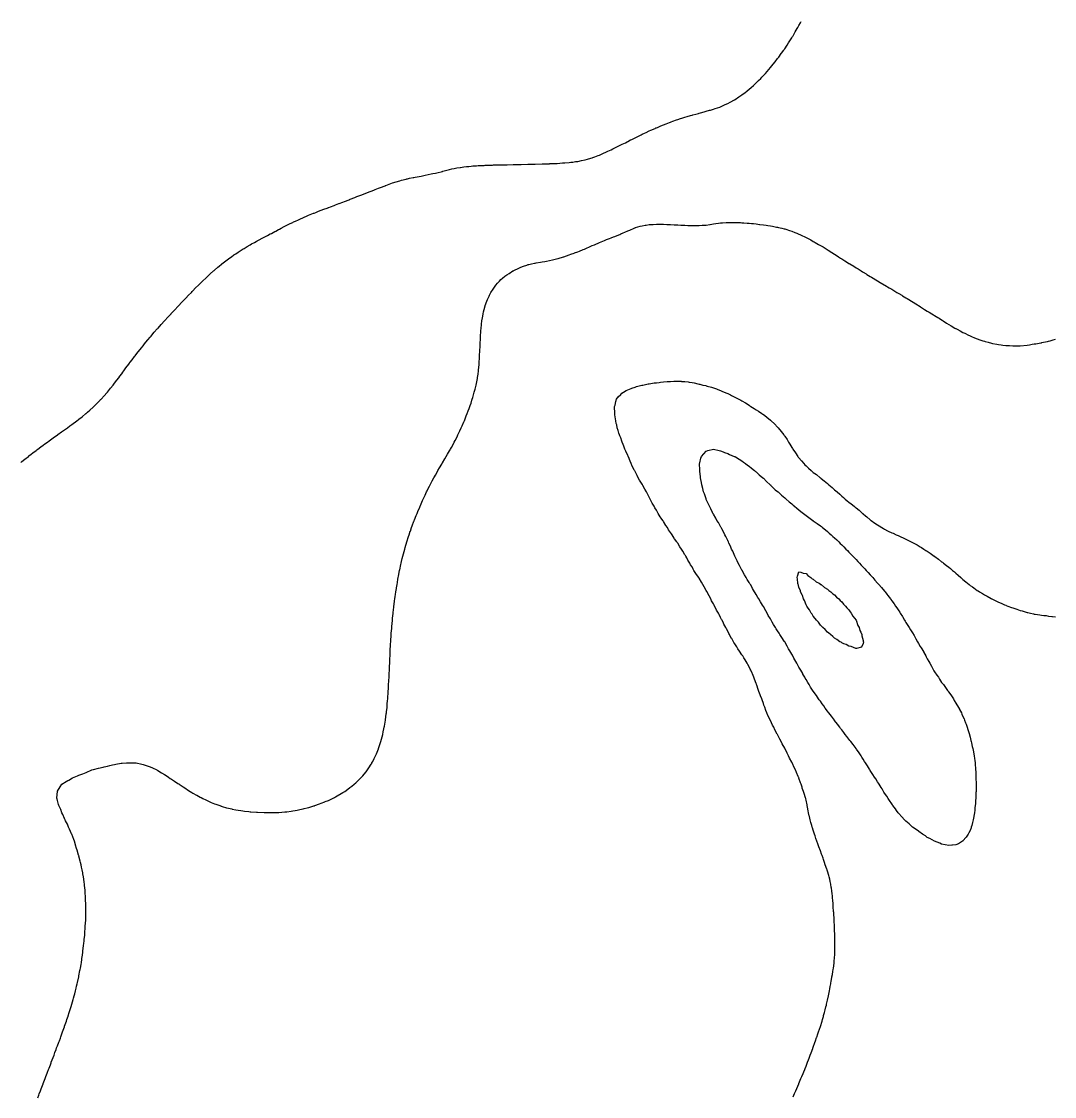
# Model space of a CAD drawing. Extents: x -717078 to -715000, y -984629 to -984000.
# Drawn here: x -715582.6 to -715437.7, y -984151.3 to -984000.5 of the extents above; entities that cross this region are included whole.
import ezdxf

# ---------------------------------------------------------------- set-up
doc = ezdxf.new("R2010")
doc.units = 0
doc.layers.add('buffer_B2_0_1_clip', color=7, linetype='Continuous')

msp = doc.modelspace()

# ---------------------------------------------------------------- linework, layer by layer
at = {"layer": 'buffer_B2_0_1_clip'}
for points in [[(-715582.65, -984062.35), (-715582.5, -984062.22), (-715582.1, -984061.9), (-715581.58, -984061.5), (-715581.54, -984061.46), (-715581.5, -984061.43), (-715581.21, -984061.21), (-715580.97, -984061.03), (-715580.5, -984060.67), (-715580.4, -984060.6), (-715580.27, -984060.5), (-715579.83, -984060.17), (-715579.5, -984059.92), (-715579.26, -984059.74), (-715578.92, -984059.5), (-715578.68, -984059.32), (-715578.5, -984059.2), (-715578.09, -984058.91), (-715577.52, -984058.5), (-715577.51, -984058.49), (-715577.5, -984058.49), (-715577.45, -984058.45), (-715576.92, -984058.08), (-715576.5, -984057.78), (-715576.12, -984057.5), (-715575.76, -984057.24), (-715575.5, -984057.05), (-715574.77, -984056.5), (-715574.62, -984056.38), (-715574.5, -984056.29), (-715574.06, -984055.94), (-715573.53, -984055.5), (-715573.51, -984055.49), (-715573.5, -984055.48), (-715573.31, -984055.31), (-715572.98, -984055.02), (-715572.5, -984054.6), (-715572.45, -984054.55), (-715572.4, -984054.5), (-715571.94, -984054.06), (-715571.5, -984053.61), (-715571.45, -984053.55), (-715571.4, -984053.5), (-715570.97, -984053.03), (-715570.6, -984052.6), (-715570.51, -984052.5), (-715570.5, -984052.49), (-715570.06, -984051.94), (-715569.7, -984051.5), (-715569.61, -984051.39), (-715569.5, -984051.24), (-715569.18, -984050.82), (-715568.92, -984050.5), (-715568.75, -984050.25), (-715568.5, -984049.92), (-715568.32, -984049.68), (-715568.19, -984049.5), (-715567.9, -984049.1), (-715567.5, -984048.57), (-715567.47, -984048.53), (-715567.44, -984048.5), (-715567.29, -984048.29), (-715567.04, -984047.96), (-715566.69, -984047.5), (-715566.61, -984047.39), (-715566.5, -984047.25), (-715566.18, -984046.82), (-715565.92, -984046.5), (-715565.74, -984046.26), (-715565.5, -984045.98), (-715565.29, -984045.71), (-715565.11, -984045.5), (-715564.84, -984045.16), (-715564.5, -984044.77), (-715564.38, -984044.62), (-715564.27, -984044.5), (-715563.92, -984044.08), (-715563.5, -984043.62), (-715563.44, -984043.56), (-715563.39, -984043.5), (-715562.98, -984043.02), (-715562.5, -984042.51), (-715562.5, -984042.5), (-715562.49, -984042.5), (-715562.43, -984042.43), (-715562.02, -984041.98), (-715561.58, -984041.5), (-715561.54, -984041.46), (-715561.5, -984041.41), (-715561.06, -984040.94), (-715560.63, -984040.5), (-715560.57, -984040.43), (-715560.5, -984040.36), (-715560.09, -984039.91), (-715559.69, -984039.5), (-715559.6, -984039.4), (-715559.5, -984039.3), (-715559.11, -984038.89), (-715558.73, -984038.5), (-715558.62, -984038.38), (-715558.5, -984038.26), (-715558.13, -984037.87), (-715557.74, -984037.5), (-715557.62, -984037.38), (-715557.5, -984037.26), (-715557.12, -984036.88), (-715556.7, -984036.5), (-715556.6, -984036.4), (-715556.5, -984036.31), (-715556.09, -984035.91), (-715555.62, -984035.5), (-715555.55, -984035.45), (-715555.5, -984035.4), (-715555.02, -984034.98), (-715554.81, -984034.81), (-715554.5, -984034.56), (-715554.47, -984034.53), (-715554.43, -984034.5), (-715553.91, -984034.09), (-715553.5, -984033.78), (-715553.34, -984033.66), (-715553.11, -984033.5), (-715552.75, -984033.25), (-715552.5, -984033.08), (-715552.15, -984032.85), (-715551.6, -984032.5), (-715551.54, -984032.46), (-715551.5, -984032.44), (-715551.34, -984032.34), (-715550.92, -984032.08), (-715550.5, -984031.84), (-715550.29, -984031.71), (-715549.89, -984031.5), (-715549.64, -984031.36), (-715549.5, -984031.29), (-715549.03, -984031.03), (-715548.99, -984031.01), (-715548.5, -984030.76), (-715548.34, -984030.66), (-715548.03, -984030.5), (-715547.69, -984030.31), (-715547.5, -984030.22), (-715547.04, -984029.96), (-715546.9, -984029.9), (-715546.5, -984029.69), (-715546.37, -984029.63), (-715546.13, -984029.5), (-715545.72, -984029.28), (-715545.5, -984029.18), (-715545.05, -984028.95), (-715544.86, -984028.86), (-715544.5, -984028.69), (-715544.38, -984028.62), (-715544.11, -984028.5), (-715543.7, -984028.3), (-715543.5, -984028.22), (-715543.01, -984027.99), (-715542.98, -984027.98), (-715542.5, -984027.78), (-715542.31, -984027.69), (-715541.83, -984027.5), (-715541.6, -984027.4), (-715541.5, -984027.37), (-715541.29, -984027.29), (-715540.88, -984027.12), (-715540.5, -984026.98), (-715540.16, -984026.84), (-715539.67, -984026.67), (-715539.5, -984026.6), (-715539.43, -984026.57), (-715539.23, -984026.5), (-715538.71, -984026.29), (-715538.5, -984026.22), (-715538.04, -984026.04), (-715537.98, -984026.02), (-715537.5, -984025.83), (-715537.26, -984025.74), (-715536.61, -984025.5), (-715536.53, -984025.47), (-715536.5, -984025.46), (-715536.43, -984025.43), (-715535.81, -984025.19), (-715535.5, -984025.07), (-715535.09, -984024.91), (-715534.8, -984024.8), (-715534.5, -984024.68), (-715534.37, -984024.63), (-715534.04, -984024.5), (-715533.66, -984024.34), (-715533.5, -984024.28), (-715533.14, -984024.14), (-715532.94, -984024.06), (-715532.5, -984023.89), (-715532.22, -984023.78), (-715531.53, -984023.53), (-715531.5, -984023.52), (-715531.49, -984023.51), (-715531.45, -984023.5), (-715530.76, -984023.24), (-715530.5, -984023.15), (-715530.01, -984022.99), (-715529.98, -984022.98), (-715529.5, -984022.83), (-715529.24, -984022.76), (-715528.61, -984022.61), (-715528.5, -984022.58), (-715528.43, -984022.57), (-715528.11, -984022.5), (-715527.61, -984022.39), (-715527.5, -984022.37), (-715527.34, -984022.34), (-715526.77, -984022.23), (-715526.5, -984022.18), (-715526.1, -984022.1), (-715525.93, -984022.07), (-715525.5, -984021.98), (-715525.11, -984021.89), (-715524.84, -984021.84), (-715524.5, -984021.76), (-715524.29, -984021.71), (-715523.52, -984021.52), (-715523.5, -984021.51), (-715523.49, -984021.51), (-715523.45, -984021.5), (-715522.69, -984021.31), (-715522.5, -984021.26), (-715522.19, -984021.19), (-715521.88, -984021.12), (-715521.5, -984021.05), (-715521.03, -984020.97), (-715520.97, -984020.97), (-715520.5, -984020.9), (-715520.14, -984020.86), (-715519.83, -984020.83), (-715519.5, -984020.79), (-715519.23, -984020.77), (-715518.74, -984020.74), (-715518.5, -984020.72), (-715518.29, -984020.71), (-715517.68, -984020.68), (-715517.5, -984020.67), (-715517.34, -984020.66), (-715516.64, -984020.64), (-715516.5, -984020.64), (-715516.37, -984020.63), (-715515.62, -984020.62), (-715515.5, -984020.61), (-715515.39, -984020.61), (-715514.59, -984020.59), (-715514.5, -984020.59), (-715514.41, -984020.59), (-715513.57, -984020.57), (-715513.5, -984020.57), (-715513.43, -984020.57), (-715512.55, -984020.55), (-715512.5, -984020.55), (-715512.45, -984020.55), (-715511.52, -984020.52), (-715511.5, -984020.52), (-715511.48, -984020.52), (-715510.65, -984020.5), (-715510.5, -984020.5), (-715510.5, -984020.5), (-715510.5, -984020.5), (-715509.53, -984020.47), (-715509.5, -984020.47), (-715509.47, -984020.47), (-715508.55, -984020.45), (-715508.5, -984020.45), (-715508.44, -984020.44), (-715507.59, -984020.41), (-715507.5, -984020.41), (-715507.4, -984020.4), (-715506.65, -984020.35), (-715506.5, -984020.35), (-715506.33, -984020.33), (-715505.73, -984020.27), (-715505.5, -984020.25), (-715505.22, -984020.22), (-715504.84, -984020.16), (-715504.5, -984020.12), (-715504.02, -984020.02), (-715503.99, -984020.01), (-715503.5, -984019.92), (-715503.18, -984019.82), (-715502.68, -984019.68), (-715502.5, -984019.63), (-715502.41, -984019.59), (-715502.13, -984019.5), (-715501.69, -984019.31), (-715501.5, -984019.24), (-715501.03, -984019.03), (-715500.99, -984019.01), (-715500.5, -984018.8), (-715500.3, -984018.7), (-715499.84, -984018.5), (-715499.62, -984018.38), (-715499.5, -984018.32), (-715499.12, -984018.12), (-715498.96, -984018.04), (-715498.5, -984017.81), (-715498.29, -984017.71), (-715497.84, -984017.5), (-715497.62, -984017.38), (-715497.5, -984017.32), (-715497.12, -984017.12), (-715496.96, -984017.04), (-715496.5, -984016.81), (-715496.29, -984016.71), (-715495.83, -984016.5), (-715495.62, -984016.38), (-715495.5, -984016.32), (-715495.15, -984016.15), (-715494.95, -984016.05), (-715494.5, -984015.84), (-715494.26, -984015.74), (-715493.68, -984015.5), (-715493.56, -984015.44), (-715493.5, -984015.41), (-715493.35, -984015.35), (-715492.87, -984015.13), (-715492.5, -984014.98), (-715492.15, -984014.85), (-715491.67, -984014.67), (-715491.5, -984014.61), (-715491.42, -984014.58), (-715491.18, -984014.5), (-715490.69, -984014.31), (-715490.5, -984014.24), (-715490.12, -984014.12), (-715489.94, -984014.06), (-715489.5, -984013.92), (-715489.18, -984013.82), (-715488.7, -984013.7), (-715488.5, -984013.64), (-715488.39, -984013.61), (-715487.95, -984013.5), (-715487.6, -984013.4), (-715487.5, -984013.37), (-715487.33, -984013.33), (-715486.82, -984013.18), (-715486.5, -984013.1), (-715486.04, -984012.96), (-715485.93, -984012.93), (-715485.5, -984012.8), (-715485.28, -984012.72), (-715484.6, -984012.5), (-715484.53, -984012.47), (-715484.5, -984012.46), (-715484.43, -984012.43), (-715483.84, -984012.16), (-715483.5, -984012.01), (-715483.17, -984011.83), (-715482.53, -984011.5), (-715482.51, -984011.49), (-715482.5, -984011.48), (-715482.44, -984011.44), (-715481.92, -984011.08), (-715481.5, -984010.8), (-715481.33, -984010.67), (-715481.08, -984010.5), (-715480.77, -984010.23), (-715480.5, -984010), (-715480.23, -984009.77), (-715479.9, -984009.5), (-715479.7, -984009.3), (-715479.5, -984009.1), (-715479.2, -984008.8), (-715478.87, -984008.5), (-715478.7, -984008.3), (-715478.5, -984008.08), (-715478.22, -984007.78), (-715477.95, -984007.5), (-715477.75, -984007.25), (-715477.5, -984006.95), (-715477.29, -984006.71), (-715477.11, -984006.5), (-715476.85, -984006.15), (-715476.5, -984005.71), (-715476.41, -984005.59), (-715476.33, -984005.5), (-715475.99, -984005.01), (-715475.93, -984004.93), (-715475.61, -984004.5), (-715475.57, -984004.43), (-715475.5, -984004.33), (-715475.18, -984003.82), (-715474.95, -984003.5), (-715474.79, -984003.21), (-715474.5, -984002.77), (-715474.4, -984002.6), (-715474.33, -984002.5), (-715474.12, -984002.12), (-715474.03, -984001.97), (-715473.75, -984001.5), (-715473.66, -984001.34), (-715473.5, -984001.05), (-715473.31, -984000.69), (-715473.2, -984000.5)], [(-715580.26, -984151.5), (-715580.12, -984151.12), (-715580.06, -984150.94), (-715579.89, -984150.5), (-715579.79, -984150.21), (-715579.51, -984149.51), (-715579.51, -984149.5), (-715579.51, -984149.49), (-715579.5, -984149.48), (-715579.23, -984148.77), (-715579.13, -984148.5), (-715578.96, -984148.04), (-715578.91, -984147.91), (-715578.76, -984147.5), (-715578.68, -984147.32), (-715578.5, -984146.84), (-715578.41, -984146.59), (-715578.37, -984146.5), (-715577.99, -984145.5), (-715577.86, -984145.14), (-715577.69, -984144.69), (-715577.62, -984144.5), (-715577.5, -984144.19), (-715577.31, -984143.69), (-715577.24, -984143.5), (-715577.1, -984143.1), (-715577.05, -984142.95), (-715576.88, -984142.5), (-715576.78, -984142.22), (-715576.54, -984141.54), (-715576.52, -984141.5), (-715576.52, -984141.48), (-715576.5, -984141.44), (-715576.26, -984140.74), (-715576.18, -984140.5), (-715576.02, -984140.02), (-715576.01, -984139.99), (-715575.85, -984139.5), (-715575.77, -984139.23), (-715575.56, -984138.56), (-715575.54, -984138.5), (-715575.53, -984138.47), (-715575.5, -984138.36), (-715575.3, -984137.7), (-715575.25, -984137.5), (-715575.16, -984137.16), (-715575.09, -984136.91), (-715574.99, -984136.5), (-715574.89, -984136.11), (-715574.82, -984135.82), (-715574.74, -984135.5), (-715574.7, -984135.3), (-715574.53, -984134.53), (-715574.52, -984134.5), (-715574.52, -984134.48), (-715574.5, -984134.39), (-715574.35, -984133.65), (-715574.32, -984133.5), (-715574.28, -984133.28), (-715574.2, -984132.8), (-715574.15, -984132.5), (-715574.09, -984132.09), (-715574.07, -984131.93), (-715574, -984131.5), (-715573.95, -984131.05), (-715573.93, -984130.93), (-715573.88, -984130.5), (-715573.84, -984130.16), (-715573.8, -984129.8), (-715573.76, -984129.5), (-715573.74, -984129.26), (-715573.69, -984128.69), (-715573.68, -984128.5), (-715573.67, -984128.33), (-715573.62, -984127.62), (-715573.62, -984127.5), (-715573.61, -984127.39), (-715573.55, -984126.55), (-715573.55, -984126.5), (-715573.55, -984126.45), (-715573.53, -984125.53), (-715573.53, -984125.5), (-715573.53, -984125.47), (-715573.52, -984124.52), (-715573.52, -984124.5), (-715573.53, -984124.48), (-715573.56, -984123.56), (-715573.56, -984123.5), (-715573.57, -984123.43), (-715573.61, -984122.61), (-715573.62, -984122.5), (-715573.64, -984122.36), (-715573.7, -984121.7), (-715573.73, -984121.5), (-715573.76, -984121.24), (-715573.81, -984120.81), (-715573.85, -984120.5), (-715573.93, -984120.07), (-715573.95, -984119.95), (-715574.05, -984119.5), (-715574.12, -984119.12), (-715574.2, -984118.8), (-715574.27, -984118.5), (-715574.31, -984118.31), (-715574.5, -984117.59), (-715574.52, -984117.52), (-715574.53, -984117.5), (-715574.54, -984117.46), (-715574.74, -984116.74), (-715574.82, -984116.5), (-715574.97, -984116.03), (-715574.98, -984115.98), (-715575.14, -984115.5), (-715575.23, -984115.23), (-715575.51, -984114.51), (-715575.51, -984114.5), (-715575.52, -984114.48), (-715575.81, -984113.81), (-715575.96, -984113.5), (-715576.12, -984113.12), (-715576.36, -984112.64), (-715576.43, -984112.5), (-715576.45, -984112.45), (-715576.5, -984112.32), (-715576.75, -984111.75), (-715576.88, -984111.5), (-715577.05, -984111.05), (-715577.14, -984110.86), (-715577.31, -984110.5), (-715577.34, -984110.34), (-715577.5, -984109.79), (-715577.57, -984109.57), (-715577.6, -984109.5), (-715577.6, -984109.4), (-715577.5, -984108.5), (-715577.51, -984108.5), (-715577.5, -984108.5), (-715577.5, -984108.49), (-715577.15, -984107.85), (-715576.9, -984107.5), (-715576.66, -984107.34), (-715576.5, -984107.25), (-715576.03, -984106.97), (-715575.91, -984106.91), (-715575.38, -984106.62), (-715575.16, -984106.5), (-715574.68, -984106.32), (-715574.5, -984106.25), (-715574.07, -984106.07), (-715573.97, -984106.03), (-715573.5, -984105.84), (-715572.67, -984105.5), (-715572.5, -984105.44), (-715572.43, -984105.43), (-715571.74, -984105.26), (-715571.09, -984105.09), (-715570.94, -984105.06), (-715570.5, -984104.95), (-715570.14, -984104.86), (-715569.78, -984104.78), (-715569.5, -984104.72), (-715569.31, -984104.69), (-715568.56, -984104.56), (-715568.5, -984104.55), (-715568.45, -984104.55), (-715567.82, -984104.5), (-715567.52, -984104.48), (-715567.5, -984104.48), (-715566.97, -984104.5), (-715566.52, -984104.52), (-715566.5, -984104.52), (-715566.48, -984104.52), (-715565.69, -984104.69), (-715565.5, -984104.73), (-715564.5, -984105.05), (-715564.2, -984105.2), (-715563.57, -984105.5), (-715563.52, -984105.52), (-715563.5, -984105.53), (-715563.41, -984105.59), (-715562.9, -984105.9), (-715562.5, -984106.13), (-715562.28, -984106.28), (-715561.94, -984106.5), (-715561.68, -984106.68), (-715561.5, -984106.79), (-715561.08, -984107.08), (-715560.62, -984107.38), (-715560.5, -984107.46), (-715560.48, -984107.48), (-715560.44, -984107.5), (-715559.88, -984107.88), (-715559.5, -984108.12), (-715559.28, -984108.28), (-715558.91, -984108.5), (-715558.65, -984108.65), (-715558.5, -984108.73), (-715558.02, -984109.02), (-715557.95, -984109.05), (-715557.5, -984109.29), (-715557.37, -984109.37), (-715557.11, -984109.5), (-715556.71, -984109.71), (-715556.5, -984109.8), (-715556.02, -984110.02), (-715555.96, -984110.04), (-715555.5, -984110.23), (-715555.3, -984110.3), (-715554.73, -984110.5), (-715554.56, -984110.56), (-715554.5, -984110.58), (-715554.4, -984110.6), (-715553.79, -984110.79), (-715553.5, -984110.86), (-715553.04, -984110.96), (-715552.98, -984110.98), (-715552.5, -984111.08), (-715552.14, -984111.14), (-715551.81, -984111.19), (-715551.5, -984111.24), (-715551.27, -984111.27), (-715550.67, -984111.33), (-715550.5, -984111.36), (-715550.37, -984111.37), (-715549.57, -984111.43), (-715549.5, -984111.43), (-715549.44, -984111.44), (-715548.52, -984111.48), (-715548.5, -984111.48), (-715548.48, -984111.48), (-715547.52, -984111.48), (-715547.5, -984111.48), (-715547.48, -984111.48), (-715546.55, -984111.45), (-715546.5, -984111.45), (-715546.45, -984111.45), (-715545.62, -984111.38), (-715545.5, -984111.37), (-715545.35, -984111.35), (-715544.73, -984111.27), (-715544.5, -984111.24), (-715544.18, -984111.18), (-715543.88, -984111.12), (-715543.5, -984111.06), (-715543.05, -984110.95), (-715542.92, -984110.92), (-715542.5, -984110.82), (-715542.25, -984110.75), (-715541.55, -984110.55), (-715541.5, -984110.54), (-715541.47, -984110.53), (-715541.4, -984110.5), (-715540.74, -984110.26), (-715540.5, -984110.17), (-715540.02, -984109.98), (-715539.94, -984109.94), (-715539.5, -984109.76), (-715539.32, -984109.68), (-715538.95, -984109.5), (-715538.65, -984109.35), (-715538.5, -984109.26), (-715538.02, -984108.98), (-715537.93, -984108.93), (-715537.5, -984108.68), (-715537.39, -984108.61), (-715537.22, -984108.5), (-715536.8, -984108.2), (-715536.5, -984107.97), (-715536.23, -984107.77), (-715535.89, -984107.5), (-715535.68, -984107.32), (-715535.5, -984107.15), (-715535.17, -984106.83), (-715534.84, -984106.5), (-715534.68, -984106.32), (-715534.5, -984106.1), (-715534.23, -984105.77), (-715534.03, -984105.5), (-715533.82, -984105.18), (-715533.5, -984104.67), (-715533.43, -984104.57), (-715533.4, -984104.5), (-715533.29, -984104.29), (-715533.1, -984103.9), (-715532.89, -984103.5), (-715532.78, -984103.22), (-715532.5, -984102.53), (-715532.49, -984102.51), (-715532.49, -984102.5), (-715532.16, -984101.5), (-715531.89, -984100.5), (-715531.83, -984100.17), (-715531.73, -984099.73), (-715531.68, -984099.5), (-715531.65, -984099.35), (-715531.51, -984098.51), (-715531.51, -984098.5), (-715531.51, -984098.49), (-715531.5, -984098.46), (-715531.39, -984097.61), (-715531.37, -984097.5), (-715531.35, -984097.35), (-715531.28, -984096.72), (-715531.26, -984096.5), (-715531.24, -984096.24), (-715531.2, -984095.8), (-715531.17, -984095.5), (-715531.15, -984095.15), (-715531.14, -984094.86), (-715531.11, -984094.5), (-715531.09, -984094.09), (-715531.08, -984093.92), (-715531.06, -984093.5), (-715531.03, -984093.03), (-715531.03, -984092.97), (-715531, -984092.5), (-715530.98, -984092.02), (-715530.97, -984091.97), (-715530.95, -984091.5), (-715530.93, -984091.07), (-715530.92, -984090.92), (-715530.9, -984090.5), (-715530.88, -984090.12), (-715530.88, -984089.88), (-715530.86, -984089.5), (-715530.85, -984089.15), (-715530.83, -984088.83), (-715530.82, -984088.5), (-715530.8, -984088.2), (-715530.78, -984087.78), (-715530.77, -984087.5), (-715530.75, -984087.25), (-715530.71, -984086.71), (-715530.7, -984086.5), (-715530.68, -984086.32), (-715530.63, -984085.63), (-715530.62, -984085.5), (-715530.61, -984085.39), (-715530.53, -984084.53), (-715530.53, -984084.5), (-715530.53, -984084.47), (-715530.5, -984084.22), (-715530.44, -984083.56), (-715530.43, -984083.5), (-715530.42, -984083.42), (-715530.33, -984082.67), (-715530.32, -984082.5), (-715530.29, -984082.29), (-715530.22, -984081.78), (-715530.19, -984081.5), (-715530.14, -984081.14), (-715530.1, -984080.9), (-715530.05, -984080.5), (-715529.97, -984080.03), (-715529.96, -984079.96), (-715529.88, -984079.5), (-715529.82, -984079.18), (-715529.75, -984078.75), (-715529.71, -984078.5), (-715529.67, -984078.33), (-715529.52, -984077.52), (-715529.52, -984077.5), (-715529.51, -984077.49), (-715529.5, -984077.43), (-715529.34, -984076.66), (-715529.3, -984076.5), (-715529.24, -984076.24), (-715529.15, -984075.85), (-715529.07, -984075.5), (-715528.8, -984074.5), (-715528.73, -984074.27), (-715528.5, -984073.5), (-715528.5, -984073.5), (-715528.5, -984073.5), (-715528.5, -984073.49), (-715528.26, -984072.74), (-715528.18, -984072.5), (-715528.02, -984072.02), (-715528.01, -984071.99), (-715527.83, -984071.5), (-715527.74, -984071.26), (-715527.5, -984070.61), (-715527.47, -984070.53), (-715527.46, -984070.5), (-715527.43, -984070.43), (-715527.19, -984069.81), (-715527.07, -984069.5), (-715526.9, -984069.1), (-715526.75, -984068.75), (-715526.65, -984068.5), (-715526.6, -984068.4), (-715526.5, -984068.17), (-715526.3, -984067.7), (-715526.21, -984067.5), (-715525.98, -984067.02), (-715525.95, -984066.95), (-715525.74, -984066.5), (-715525.66, -984066.34), (-715525.5, -984066.03), (-715525.33, -984065.67), (-715525.24, -984065.5), (-715524.99, -984065.01), (-715524.95, -984064.95), (-715524.71, -984064.5), (-715524.63, -984064.37), (-715524.5, -984064.15), (-715524.27, -984063.73), (-715524.15, -984063.5), (-715523.9, -984063.1), (-715523.61, -984062.61), (-715523.55, -984062.5), (-715523.53, -984062.47), (-715523.5, -984062.43), (-715523.16, -984061.84), (-715522.97, -984061.5), (-715522.79, -984061.21), (-715522.5, -984060.74), (-715522.42, -984060.58), (-715522.38, -984060.5), (-715522.24, -984060.24), (-715522.07, -984059.93), (-715521.85, -984059.5), (-715521.72, -984059.28), (-715521.5, -984058.87), (-715521.39, -984058.61), (-715521.34, -984058.5), (-715521.2, -984058.2), (-715521.07, -984057.93), (-715520.88, -984057.5), (-715520.76, -984057.24), (-715520.5, -984056.67), (-715520.45, -984056.55), (-715520.43, -984056.5), (-715520.39, -984056.39), (-715520.17, -984055.83), (-715520.05, -984055.5), (-715519.9, -984055.1), (-715519.78, -984054.78), (-715519.67, -984054.5), (-715519.62, -984054.38), (-715519.5, -984054.04), (-715519.37, -984053.63), (-715519.33, -984053.5), (-715519.26, -984053.26), (-715519.14, -984052.86), (-715519.04, -984052.5), (-715518.93, -984052.07), (-715518.88, -984051.88), (-715518.78, -984051.5), (-715518.73, -984051.27), (-715518.6, -984050.6), (-715518.58, -984050.5), (-715518.57, -984050.43), (-715518.5, -984049.97), (-715518.44, -984049.5), (-715518.43, -984049.43), (-715518.37, -984048.63), (-715518.36, -984048.5), (-715518.35, -984048.35), (-715518.31, -984047.69), (-715518.3, -984047.5), (-715518.29, -984047.29), (-715518.27, -984046.73), (-715518.26, -984046.5), (-715518.24, -984046.24), (-715518.23, -984045.77), (-715518.21, -984045.5), (-715518.19, -984045.19), (-715518.18, -984044.82), (-715518.16, -984044.5), (-715518.13, -984044.13), (-715518.11, -984043.89), (-715518.08, -984043.5), (-715518.03, -984043.03), (-715518.02, -984042.98), (-715517.97, -984042.5), (-715517.91, -984042.09), (-715517.86, -984041.86), (-715517.8, -984041.5), (-715517.75, -984041.25), (-715517.56, -984040.56), (-715517.55, -984040.5), (-715517.54, -984040.46), (-715517.5, -984040.36), (-715517.28, -984039.72), (-715517.19, -984039.5), (-715516.97, -984039.03), (-715516.9, -984038.9), (-715516.7, -984038.5), (-715516.62, -984038.38), (-715516.5, -984038.18), (-715516.23, -984037.77), (-715516.03, -984037.5), (-715515.79, -984037.21), (-715515.5, -984036.91), (-715515.3, -984036.7), (-715515.08, -984036.5), (-715514.76, -984036.24), (-715514.5, -984036.05), (-715514.17, -984035.83), (-715513.62, -984035.5), (-715513.54, -984035.46), (-715513.5, -984035.44), (-715513.38, -984035.38), (-715512.87, -984035.13), (-715512.5, -984034.97), (-715512.16, -984034.84), (-715511.68, -984034.68), (-715511.5, -984034.61), (-715511.41, -984034.59), (-715511.04, -984034.5), (-715510.6, -984034.4), (-715510.5, -984034.38), (-715510.36, -984034.36), (-715509.75, -984034.25), (-715509.5, -984034.21), (-715509.15, -984034.15), (-715508.9, -984034.1), (-715508.5, -984034.04), (-715508.07, -984033.93), (-715507.9, -984033.9), (-715507.5, -984033.81), (-715507.26, -984033.74), (-715506.51, -984033.51), (-715506.5, -984033.5), (-715506.5, -984033.5), (-715506.49, -984033.5), (-715505.75, -984033.25), (-715505.5, -984033.16), (-715505.02, -984032.98), (-715504.97, -984032.97), (-715504.5, -984032.8), (-715504.29, -984032.71), (-715503.78, -984032.5), (-715503.58, -984032.42), (-715503.5, -984032.38), (-715503.29, -984032.29), (-715502.89, -984032.11), (-715502.5, -984031.94), (-715502.19, -984031.81), (-715501.5, -984031.5), (-715501.5, -984031.5), (-715501.5, -984031.5), (-715501.49, -984031.5), (-715500.79, -984031.21), (-715500.5, -984031.1), (-715500.07, -984030.93), (-715499.85, -984030.85), (-715499.5, -984030.72), (-715499.34, -984030.66), (-715498.98, -984030.5), (-715498.64, -984030.36), (-715498.5, -984030.29), (-715498.14, -984030.14), (-715497.94, -984030.06), (-715497.5, -984029.86), (-715497.24, -984029.76), (-715496.64, -984029.5), (-715496.54, -984029.46), (-715496.5, -984029.44), (-715496.42, -984029.42), (-715495.77, -984029.23), (-715495.5, -984029.15), (-715495.09, -984029.09), (-715494.93, -984029.07), (-715494.5, -984029), (-715494.03, -984028.97), (-715493.97, -984028.97), (-715493.5, -984028.95), (-715493.05, -984028.95), (-715492.95, -984028.95), (-715492.5, -984028.95), (-715492.03, -984028.97), (-715491.97, -984028.97), (-715491.5, -984028.99), (-715491.01, -984029.01), (-715490.99, -984029.01), (-715490.5, -984029.04), (-715490.06, -984029.06), (-715489.93, -984029.07), (-715489.5, -984029.09), (-715489.11, -984029.11), (-715488.88, -984029.12), (-715488.5, -984029.13), (-715488.13, -984029.13), (-715487.87, -984029.13), (-715487.5, -984029.12), (-715487.09, -984029.09), (-715486.92, -984029.08), (-715486.5, -984029.05), (-715486.02, -984028.98), (-715485.97, -984028.97), (-715485.5, -984028.9), (-715485.14, -984028.86), (-715484.8, -984028.8), (-715484.5, -984028.76), (-715484.25, -984028.75), (-715483.7, -984028.7), (-715483.5, -984028.69), (-715483.31, -984028.69), (-715482.68, -984028.68), (-715482.5, -984028.68), (-715482.31, -984028.69), (-715481.72, -984028.72), (-715481.5, -984028.73), (-715481.25, -984028.75), (-715480.78, -984028.78), (-715480.5, -984028.8), (-715480.16, -984028.84), (-715479.86, -984028.86), (-715479.5, -984028.9), (-715479.04, -984028.96), (-715478.97, -984028.97), (-715478.5, -984029.03), (-715478.09, -984029.09), (-715477.88, -984029.12), (-715477.5, -984029.18), (-715477.22, -984029.22), (-715476.66, -984029.34), (-715476.5, -984029.37), (-715476.39, -984029.39), (-715475.91, -984029.5), (-715475.58, -984029.58), (-715475.5, -984029.6), (-715475.35, -984029.65), (-715474.81, -984029.81), (-715474.5, -984029.92), (-715474.08, -984030.08), (-715473.8, -984030.2), (-715473.5, -984030.32), (-715473.37, -984030.37), (-715473.11, -984030.5), (-715472.7, -984030.7), (-715472.5, -984030.8), (-715472.04, -984031.04), (-715471.86, -984031.14), (-715471.5, -984031.34), (-715471.39, -984031.39), (-715471.21, -984031.5), (-715470.76, -984031.76), (-715470.5, -984031.91), (-715470.13, -984032.13), (-715469.54, -984032.5), (-715469.52, -984032.52), (-715469.5, -984032.52), (-715469.43, -984032.57), (-715468.9, -984032.9), (-715468.5, -984033.16), (-715468.29, -984033.29), (-715467.96, -984033.5), (-715467.68, -984033.68), (-715467.5, -984033.8), (-715467.07, -984034.07), (-715466.69, -984034.31), (-715466.5, -984034.43), (-715466.46, -984034.46), (-715466.38, -984034.5), (-715465.83, -984034.83), (-715465.5, -984035.05), (-715465.22, -984035.22), (-715464.76, -984035.5), (-715464.6, -984035.6), (-715464.5, -984035.66), (-715464.1, -984035.9), (-715463.97, -984035.97), (-715463.5, -984036.27), (-715463.35, -984036.35), (-715463.1, -984036.5), (-715462.72, -984036.72), (-715462.5, -984036.87), (-715462.1, -984037.1), (-715461.57, -984037.43), (-715461.5, -984037.47), (-715461.48, -984037.48), (-715461.45, -984037.5), (-715460.85, -984037.85), (-715460.5, -984038.07), (-715460.22, -984038.22), (-715459.77, -984038.5), (-715459.6, -984038.6), (-715459.5, -984038.67), (-715459.09, -984038.91), (-715458.97, -984038.97), (-715458.5, -984039.27), (-715458.35, -984039.35), (-715458.11, -984039.5), (-715457.73, -984039.73), (-715457.5, -984039.89), (-715457.11, -984040.11), (-715456.51, -984040.5), (-715456.5, -984040.5), (-715456.5, -984040.51), (-715456.48, -984040.52), (-715455.88, -984040.88), (-715455.5, -984041.13), (-715455.26, -984041.26), (-715454.88, -984041.5), (-715454.65, -984041.65), (-715454.5, -984041.74), (-715454.03, -984042.03), (-715453.86, -984042.14), (-715453.5, -984042.37), (-715453.42, -984042.42), (-715453.28, -984042.5), (-715452.8, -984042.8), (-715452.5, -984042.99), (-715452.17, -984043.17), (-715451.64, -984043.5), (-715451.55, -984043.55), (-715451.5, -984043.58), (-715451.32, -984043.68), (-715450.9, -984043.9), (-715450.5, -984044.12), (-715450.24, -984044.24), (-715449.71, -984044.5), (-715449.57, -984044.57), (-715449.5, -984044.6), (-715449.32, -984044.68), (-715448.86, -984044.86), (-715448.5, -984045.02), (-715448.14, -984045.14), (-715447.72, -984045.28), (-715447.5, -984045.35), (-715447.38, -984045.38), (-715446.98, -984045.5), (-715446.5, -984045.63), (-715446.34, -984045.66), (-715445.77, -984045.77), (-715445.5, -984045.83), (-715445.13, -984045.87), (-715444.9, -984045.9), (-715444.5, -984045.95), (-715444.03, -984045.97), (-715443.97, -984045.97), (-715443.5, -984046), (-715442.5, -984045.98), (-715441.5, -984045.89), (-715441.16, -984045.84), (-715440.78, -984045.78), (-715440.5, -984045.74), (-715440.29, -984045.71), (-715439.58, -984045.58), (-715439.5, -984045.56), (-715439.45, -984045.55), (-715439.2, -984045.5), (-715438.63, -984045.37), (-715438.5, -984045.34), (-715438.28, -984045.28), (-715437.84, -984045.16), (-715437.5, -984045.07)], [(-715474.33, -984151.33), (-715474.12, -984150.88), (-715473.96, -984150.5), (-715473.81, -984150.19), (-715473.52, -984149.52), (-715473.51, -984149.5), (-715473.51, -984149.49), (-715473.5, -984149.48), (-715473.22, -984148.78), (-715473.1, -984148.5), (-715472.93, -984148.07), (-715472.83, -984147.83), (-715472.69, -984147.5), (-715472.64, -984147.36), (-715472.5, -984147.04), (-715472.35, -984146.65), (-715472.3, -984146.5), (-715472.18, -984146.18), (-715472.08, -984145.92), (-715471.93, -984145.5), (-715471.81, -984145.19), (-715471.58, -984144.58), (-715471.55, -984144.5), (-715471.53, -984144.47), (-715471.5, -984144.38), (-715471.27, -984143.73), (-715471.2, -984143.5), (-715471.03, -984143.03), (-715471.02, -984142.98), (-715470.85, -984142.5), (-715470.76, -984142.24), (-715470.5, -984141.5), (-715470.26, -984140.74), (-715470.2, -984140.5), (-715470.08, -984140.08), (-715470.04, -984139.96), (-715469.92, -984139.5), (-715469.83, -984139.17), (-715469.72, -984138.72), (-715469.66, -984138.5), (-715469.63, -984138.37), (-715469.5, -984137.8), (-715469.45, -984137.55), (-715469.44, -984137.5), (-715469.42, -984137.42), (-715469.28, -984136.72), (-715469.24, -984136.5), (-715469.18, -984136.18), (-715469.12, -984135.88), (-715469.05, -984135.5), (-715468.97, -984135.03), (-715468.95, -984134.95), (-715468.87, -984134.5), (-715468.82, -984134.18), (-715468.75, -984133.75), (-715468.71, -984133.5), (-715468.68, -984133.32), (-715468.58, -984132.58), (-715468.57, -984132.5), (-715468.56, -984132.44), (-715468.5, -984131.69), (-715468.49, -984131.51), (-715468.49, -984131.5), (-715468.49, -984131.49), (-715468.45, -984130.55), (-715468.45, -984130.5), (-715468.45, -984130.45), (-715468.46, -984129.54), (-715468.46, -984129.5), (-715468.46, -984129.46), (-715468.48, -984128.52), (-715468.48, -984128.5), (-715468.48, -984128.48), (-715468.5, -984128.07), (-715468.52, -984127.52), (-715468.52, -984127.5), (-715468.52, -984127.48), (-715468.57, -984126.57), (-715468.57, -984126.5), (-715468.58, -984126.42), (-715468.62, -984125.62), (-715468.63, -984125.5), (-715468.64, -984125.36), (-715468.69, -984124.69), (-715468.7, -984124.5), (-715468.71, -984124.29), (-715468.76, -984123.76), (-715468.78, -984123.5), (-715468.81, -984123.19), (-715468.85, -984122.85), (-715468.89, -984122.5), (-715468.96, -984122.04), (-715468.97, -984121.97), (-715469.04, -984121.5), (-715469.13, -984121.13), (-715469.19, -984120.81), (-715469.26, -984120.5), (-715469.32, -984120.32), (-715469.5, -984119.68), (-715469.54, -984119.54), (-715469.56, -984119.5), (-715469.59, -984119.41), (-715469.81, -984118.81), (-715469.91, -984118.5), (-715470.07, -984118.07), (-715470.13, -984117.87), (-715470.26, -984117.5), (-715470.32, -984117.32), (-715470.5, -984116.82), (-715470.59, -984116.59), (-715470.63, -984116.5), (-715470.7, -984116.3), (-715470.87, -984115.87), (-715471, -984115.5), (-715471.13, -984115.13), (-715471.24, -984114.76), (-715471.32, -984114.5), (-715471.37, -984114.37), (-715471.5, -984113.94), (-715471.61, -984113.61), (-715471.65, -984113.5), (-715471.71, -984113.29), (-715471.85, -984112.85), (-715471.94, -984112.5), (-715472.04, -984112.04), (-715472.06, -984111.94), (-715472.15, -984111.5), (-715472.21, -984111.21), (-715472.29, -984110.71), (-715472.33, -984110.5), (-715472.37, -984110.37), (-715472.5, -984109.73), (-715472.55, -984109.55), (-715472.55, -984109.5), (-715472.58, -984109.42), (-715472.79, -984108.79), (-715472.88, -984108.5), (-715473.04, -984108.04), (-715473.07, -984107.93), (-715473.21, -984107.5), (-715473.29, -984107.29), (-715473.5, -984106.65), (-715473.54, -984106.54), (-715473.55, -984106.5), (-715473.6, -984106.4), (-715473.85, -984105.85), (-715474, -984105.5), (-715474.16, -984105.16), (-715474.41, -984104.59), (-715474.45, -984104.5), (-715474.47, -984104.47), (-715474.5, -984104.4), (-715474.82, -984103.82), (-715474.98, -984103.5), (-715475.16, -984103.16), (-715475.45, -984102.55), (-715475.48, -984102.5), (-715475.48, -984102.48), (-715475.5, -984102.45), (-715475.84, -984101.84), (-715476.02, -984101.5), (-715476.19, -984101.19), (-715476.5, -984100.53), (-715476.51, -984100.51), (-715476.52, -984100.5), (-715476.54, -984100.46), (-715476.87, -984099.87), (-715477.05, -984099.5), (-715477.2, -984099.2), (-715477.5, -984098.55), (-715477.52, -984098.52), (-715477.52, -984098.5), (-715477.54, -984098.46), (-715477.85, -984097.85), (-715478, -984097.5), (-715478.15, -984097.15), (-715478.31, -984096.69), (-715478.38, -984096.5), (-715478.42, -984096.42), (-715478.5, -984096.15), (-715478.68, -984095.68), (-715478.73, -984095.5), (-715478.88, -984095.12), (-715478.95, -984094.95), (-715479.11, -984094.5), (-715479.22, -984094.22), (-715479.42, -984093.58), (-715479.45, -984093.5), (-715479.46, -984093.46), (-715479.5, -984093.36), (-715479.74, -984092.74), (-715479.82, -984092.5), (-715480.03, -984092.03), (-715480.08, -984091.92), (-715480.27, -984091.5), (-715480.35, -984091.35), (-715480.5, -984091.02), (-715480.69, -984090.69), (-715480.78, -984090.5), (-715481.06, -984090.06), (-715481.23, -984089.77), (-715481.39, -984089.5), (-715481.44, -984089.44), (-715481.5, -984089.33), (-715481.85, -984088.85), (-715482.08, -984088.5), (-715482.24, -984088.24), (-715482.5, -984087.79), (-715482.62, -984087.62), (-715482.68, -984087.5), (-715482.94, -984087.06), (-715482.99, -984086.99), (-715483.25, -984086.5), (-715483.34, -984086.34), (-715483.5, -984086.01), (-715483.69, -984085.69), (-715483.77, -984085.5), (-715484.03, -984085.03), (-715484.08, -984084.92), (-715484.29, -984084.5), (-715484.37, -984084.37), (-715484.5, -984084.09), (-715484.71, -984083.71), (-715484.81, -984083.5), (-715485.06, -984083.06), (-715485.16, -984082.84), (-715485.33, -984082.5), (-715485.39, -984082.39), (-715485.5, -984082.17), (-715485.75, -984081.75), (-715485.86, -984081.5), (-715486.09, -984081.09), (-715486.28, -984080.72), (-715486.4, -984080.5), (-715486.44, -984080.44), (-715486.5, -984080.31), (-715486.81, -984079.81), (-715486.97, -984079.5), (-715487.17, -984079.17), (-715487.5, -984078.6), (-715487.54, -984078.54), (-715487.57, -984078.5), (-715487.72, -984078.28), (-715487.95, -984077.95), (-715488.23, -984077.5), (-715488.33, -984077.33), (-715488.5, -984077.02), (-715488.71, -984076.71), (-715488.81, -984076.5), (-715489.08, -984076.08), (-715489.24, -984075.76), (-715489.39, -984075.5), (-715489.43, -984075.43), (-715489.5, -984075.3), (-715489.81, -984074.81), (-715489.98, -984074.5), (-715490.19, -984074.19), (-715490.5, -984073.66), (-715490.57, -984073.57), (-715490.62, -984073.5), (-715490.94, -984073.06), (-715490.99, -984072.99), (-715491.31, -984072.5), (-715491.39, -984072.39), (-715491.5, -984072.2), (-715491.79, -984071.79), (-715491.96, -984071.5), (-715492.18, -984071.18), (-715492.5, -984070.64), (-715492.56, -984070.56), (-715492.6, -984070.5), (-715492.83, -984070.17), (-715492.97, -984069.97), (-715493.26, -984069.5), (-715493.35, -984069.35), (-715493.5, -984069.07), (-715493.72, -984068.72), (-715493.83, -984068.5), (-715494.08, -984068.08), (-715494.23, -984067.77), (-715494.37, -984067.5), (-715494.42, -984067.42), (-715494.5, -984067.24), (-715494.77, -984066.77), (-715494.9, -984066.5), (-715495.12, -984066.12), (-715495.4, -984065.6), (-715495.45, -984065.5), (-715495.47, -984065.47), (-715495.5, -984065.41), (-715495.86, -984064.86), (-715496.07, -984064.5), (-715496.21, -984064.21), (-715496.5, -984063.61), (-715496.54, -984063.54), (-715496.56, -984063.5), (-715496.62, -984063.38), (-715496.88, -984062.88), (-715497.05, -984062.5), (-715497.18, -984062.18), (-715497.43, -984061.57), (-715497.46, -984061.5), (-715497.47, -984061.47), (-715497.5, -984061.39), (-715497.78, -984060.78), (-715497.91, -984060.5), (-715498.07, -984060.07), (-715498.18, -984059.82), (-715498.31, -984059.5), (-715498.36, -984059.36), (-715498.5, -984058.92), (-715498.62, -984058.62), (-715498.67, -984058.5), (-715498.75, -984058.25), (-715498.86, -984057.86), (-715498.98, -984057.5), (-715499.07, -984057.07), (-715499.12, -984056.88), (-715499.2, -984056.5), (-715499.23, -984056.23), (-715499.33, -984055.67), (-715499.35, -984055.5), (-715499.34, -984055.34), (-715499.37, -984054.63), (-715499.36, -984054.5), (-715499.3, -984054.3), (-715499.2, -984053.8), (-715499.08, -984053.5), (-715498.84, -984053.16), (-715498.5, -984052.83), (-715498.34, -984052.66), (-715498.11, -984052.5), (-715497.72, -984052.28), (-715497.5, -984052.18), (-715497.02, -984051.98), (-715496.96, -984051.96), (-715496.5, -984051.79), (-715496.28, -984051.72), (-715495.53, -984051.53), (-715495.48, -984051.52), (-715495.4, -984051.5), (-715494.66, -984051.34), (-715494.5, -984051.32), (-715494.29, -984051.29), (-715493.8, -984051.2), (-715493.5, -984051.17), (-715493.12, -984051.12), (-715492.91, -984051.09), (-715492.5, -984051.05), (-715492.01, -984051.01), (-715491.99, -984051.01), (-715491.5, -984050.98), (-715491.04, -984050.96), (-715490.96, -984050.96), (-715490.5, -984050.95), (-715490.03, -984050.97), (-715489.98, -984050.98), (-715489.5, -984051), (-715489.06, -984051.06), (-715488.92, -984051.08), (-715488.5, -984051.14), (-715488.21, -984051.21), (-715487.67, -984051.33), (-715487.5, -984051.37), (-715487.39, -984051.39), (-715486.97, -984051.5), (-715486.58, -984051.58), (-715486.5, -984051.6), (-715486.36, -984051.64), (-715485.79, -984051.79), (-715485.5, -984051.88), (-715485.05, -984052.05), (-715484.88, -984052.12), (-715484.5, -984052.27), (-715484.34, -984052.34), (-715484, -984052.5), (-715483.64, -984052.64), (-715483.5, -984052.7), (-715483.12, -984052.88), (-715482.95, -984052.95), (-715482.5, -984053.19), (-715482.29, -984053.29), (-715481.92, -984053.5), (-715481.64, -984053.64), (-715481.5, -984053.71), (-715481, -984054), (-715480.99, -984054.01), (-715480.5, -984054.34), (-715480.4, -984054.4), (-715480.26, -984054.5), (-715479.78, -984054.78), (-715479.5, -984054.97), (-715479.16, -984055.16), (-715478.69, -984055.5), (-715478.57, -984055.57), (-715478.5, -984055.62), (-715478.06, -984055.94), (-715477.99, -984055.99), (-715477.5, -984056.42), (-715477.45, -984056.45), (-715477.41, -984056.5), (-715476.93, -984056.93), (-715476.5, -984057.42), (-715476.46, -984057.46), (-715476.43, -984057.5), (-715476, -984058), (-715475.99, -984058.01), (-715475.63, -984058.5), (-715475.57, -984058.57), (-715475.5, -984058.68), (-715475.16, -984059.16), (-715474.97, -984059.5), (-715474.78, -984059.78), (-715474.5, -984060.25), (-715474.4, -984060.4), (-715474.34, -984060.5), (-715473.99, -984060.99), (-715473.97, -984061.03), (-715473.68, -984061.5), (-715473.6, -984061.6), (-715473.5, -984061.73), (-715473.13, -984062.13), (-715472.84, -984062.5), (-715472.67, -984062.67), (-715472.5, -984062.85), (-715472.15, -984063.15), (-715471.8, -984063.5), (-715471.63, -984063.63), (-715471.5, -984063.75), (-715471.06, -984064.06), (-715470.54, -984064.5), (-715470.52, -984064.52), (-715470.5, -984064.53), (-715470.37, -984064.63), (-715469.95, -984064.95), (-715469.5, -984065.33), (-715469.4, -984065.4), (-715469.3, -984065.5), (-715468.85, -984065.85), (-715468.5, -984066.18), (-715468.32, -984066.32), (-715468.14, -984066.5), (-715467.79, -984066.79), (-715467.5, -984067.07), (-715467.26, -984067.26), (-715467.01, -984067.5), (-715466.72, -984067.72), (-715466.5, -984067.92), (-715466.16, -984068.16), (-715465.76, -984068.5), (-715465.61, -984068.61), (-715465.5, -984068.71), (-715465.06, -984069.06), (-715464.58, -984069.5), (-715464.54, -984069.54), (-715464.5, -984069.57), (-715464.15, -984069.85), (-715463.98, -984069.98), (-715463.5, -984070.41), (-715463.45, -984070.45), (-715463.38, -984070.5), (-715462.86, -984070.86), (-715462.5, -984071.12), (-715462.25, -984071.25), (-715461.86, -984071.5), (-715461.63, -984071.63), (-715461.5, -984071.72), (-715461.07, -984071.93), (-715460.98, -984071.98), (-715460.5, -984072.23), (-715460.3, -984072.3), (-715459.86, -984072.5), (-715459.61, -984072.61), (-715459.5, -984072.66), (-715459.21, -984072.79), (-715458.91, -984072.91), (-715458.5, -984073.11), (-715458.24, -984073.24), (-715457.75, -984073.5), (-715457.58, -984073.58), (-715457.5, -984073.63), (-715457.21, -984073.79), (-715456.93, -984073.93), (-715456.5, -984074.19), (-715456.3, -984074.3), (-715455.99, -984074.5), (-715455.69, -984074.69), (-715455.5, -984074.82), (-715455.09, -984075.09), (-715454.52, -984075.5), (-715454.51, -984075.51), (-715454.5, -984075.52), (-715454.44, -984075.56), (-715453.93, -984075.93), (-715453.5, -984076.28), (-715453.37, -984076.37), (-715453.21, -984076.5), (-715452.81, -984076.81), (-715452.5, -984077.07), (-715452.25, -984077.25), (-715451.97, -984077.5), (-715451.71, -984077.71), (-715451.5, -984077.9), (-715451.17, -984078.17), (-715450.82, -984078.5), (-715450.65, -984078.65), (-715450.5, -984078.78), (-715450.1, -984079.1), (-715449.62, -984079.5), (-715449.55, -984079.55), (-715449.5, -984079.6), (-715449.17, -984079.83), (-715448.97, -984079.97), (-715448.5, -984080.31), (-715448.38, -984080.38), (-715448.19, -984080.5), (-715447.76, -984080.76), (-715447.5, -984080.92), (-715447.12, -984081.12), (-715446.55, -984081.45), (-715446.5, -984081.48), (-715446.48, -984081.48), (-715446.46, -984081.5), (-715445.8, -984081.8), (-715445.5, -984081.95), (-715445.12, -984082.12), (-715444.69, -984082.31), (-715444.5, -984082.4), (-715444.42, -984082.42), (-715444.23, -984082.5), (-715443.69, -984082.69), (-715443.5, -984082.77), (-715443.1, -984082.9), (-715442.95, -984082.95), (-715442.5, -984083.11), (-715442.19, -984083.19), (-715441.64, -984083.36), (-715441.5, -984083.4), (-715441.42, -984083.42), (-715441.04, -984083.5), (-715440.59, -984083.59), (-715440.5, -984083.62), (-715440.36, -984083.64), (-715439.73, -984083.73), (-715439.5, -984083.77), (-715439.18, -984083.82), (-715438.85, -984083.85), (-715438.5, -984083.9), (-715438.05, -984083.95), (-715437.96, -984083.96), (-715437.5, -984084.01)], [(-715451.95, -984116.05), (-715452.05, -984116.05), (-715452.5, -984116.09), (-715452.98, -984115.98), (-715453.02, -984115.98), (-715453.5, -984115.89), (-715453.76, -984115.76), (-715454.48, -984115.5), (-715454.49, -984115.49), (-715454.5, -984115.49), (-715454.51, -984115.49), (-715455.13, -984115.13), (-715455.5, -984114.95), (-715455.76, -984114.76), (-715456.16, -984114.5), (-715456.37, -984114.37), (-715456.5, -984114.29), (-715456.94, -984113.94), (-715457.31, -984113.69), (-715457.5, -984113.56), (-715457.53, -984113.53), (-715457.57, -984113.5), (-715458.05, -984113.05), (-715458.5, -984112.69), (-715458.59, -984112.59), (-715458.68, -984112.5), (-715459.07, -984112.07), (-715459.5, -984111.62), (-715459.55, -984111.55), (-715459.59, -984111.5), (-715459.8, -984111.2), (-715459.97, -984110.97), (-715460.32, -984110.5), (-715460.4, -984110.4), (-715460.5, -984110.27), (-715460.79, -984109.79), (-715460.98, -984109.5), (-715461.18, -984109.18), (-715461.5, -984108.74), (-715461.59, -984108.59), (-715461.64, -984108.5), (-715461.85, -984108.15), (-715461.96, -984107.96), (-715462.27, -984107.5), (-715462.36, -984107.36), (-715462.5, -984107.17), (-715462.74, -984106.74), (-715462.89, -984106.5), (-715463.13, -984106.13), (-715463.5, -984105.57), (-715463.53, -984105.53), (-715463.54, -984105.5), (-715463.6, -984105.4), (-715463.9, -984104.9), (-715464.15, -984104.5), (-715464.29, -984104.29), (-715464.5, -984104), (-715464.69, -984103.69), (-715464.8, -984103.5), (-715465.08, -984103.08), (-715465.44, -984102.56), (-715465.48, -984102.5), (-715465.49, -984102.49), (-715465.5, -984102.48), (-715465.91, -984101.91), (-715466.22, -984101.5), (-715466.35, -984101.35), (-715466.5, -984101.17), (-715466.79, -984100.79), (-715467.01, -984100.5), (-715467.23, -984100.23), (-715467.5, -984099.89), (-715467.66, -984099.66), (-715467.76, -984099.5), (-715468.09, -984099.09), (-715468.5, -984098.55), (-715468.52, -984098.52), (-715468.54, -984098.5), (-715468.67, -984098.33), (-715468.96, -984097.96), (-715469.31, -984097.5), (-715469.39, -984097.39), (-715469.5, -984097.25), (-715469.81, -984096.81), (-715470.02, -984096.5), (-715470.23, -984096.23), (-715470.5, -984095.85), (-715470.65, -984095.65), (-715470.75, -984095.5), (-715471.06, -984095.06), (-715471.35, -984094.65), (-715471.46, -984094.5), (-715471.47, -984094.47), (-715471.5, -984094.44), (-715471.87, -984093.87), (-715472.08, -984093.5), (-715472.25, -984093.25), (-715472.5, -984092.82), (-715472.62, -984092.62), (-715472.69, -984092.5), (-715472.94, -984092.06), (-715472.98, -984091.98), (-715473.24, -984091.5), (-715473.34, -984091.34), (-715473.5, -984091.06), (-715473.7, -984090.7), (-715473.81, -984090.5), (-715474.06, -984090.06), (-715474.2, -984089.8), (-715474.36, -984089.5), (-715474.41, -984089.41), (-715474.5, -984089.26), (-715474.79, -984088.79), (-715474.95, -984088.5), (-715475.15, -984088.15), (-715475.5, -984087.54), (-715475.52, -984087.52), (-715475.53, -984087.5), (-715475.58, -984087.42), (-715475.91, -984086.91), (-715476.17, -984086.5), (-715476.3, -984086.3), (-715476.5, -984085.98), (-715476.69, -984085.69), (-715476.8, -984085.5), (-715477.07, -984085.07), (-715477.24, -984084.76), (-715477.39, -984084.5), (-715477.43, -984084.43), (-715477.5, -984084.31), (-715477.81, -984083.81), (-715477.98, -984083.5), (-715478.17, -984083.17), (-715478.5, -984082.56), (-715478.52, -984082.52), (-715478.54, -984082.5), (-715478.6, -984082.4), (-715478.91, -984081.91), (-715479.15, -984081.5), (-715479.28, -984081.28), (-715479.5, -984080.9), (-715479.66, -984080.66), (-715479.75, -984080.5), (-715480.03, -984080.03), (-715480.09, -984079.91), (-715480.32, -984079.5), (-715480.38, -984079.38), (-715480.5, -984079.18), (-715480.76, -984078.76), (-715480.92, -984078.5), (-715481.12, -984078.12), (-715481.47, -984077.53), (-715481.49, -984077.5), (-715481.49, -984077.49), (-715481.5, -984077.47), (-715481.83, -984076.83), (-715482.01, -984076.5), (-715482.16, -984076.16), (-715482.49, -984075.51), (-715482.5, -984075.5), (-715482.5, -984075.5), (-715482.5, -984075.49), (-715482.8, -984074.8), (-715482.95, -984074.5), (-715483.11, -984074.11), (-715483.33, -984073.67), (-715483.41, -984073.5), (-715483.44, -984073.44), (-715483.5, -984073.3), (-715483.75, -984072.75), (-715483.88, -984072.5), (-715484.08, -984072.08), (-715484.32, -984071.68), (-715484.42, -984071.5), (-715484.45, -984071.45), (-715484.5, -984071.36), (-715484.8, -984070.8), (-715485, -984070.5), (-715485.17, -984070.17), (-715485.5, -984069.62), (-715485.54, -984069.54), (-715485.57, -984069.5), (-715485.63, -984069.37), (-715485.86, -984068.86), (-715486.06, -984068.5), (-715486.19, -984068.19), (-715486.5, -984067.56), (-715486.52, -984067.52), (-715486.52, -984067.5), (-715486.54, -984067.46), (-715486.77, -984066.77), (-715486.88, -984066.5), (-715487, -984066), (-715487.01, -984065.99), (-715487.15, -984065.5), (-715487.18, -984065.18), (-715487.26, -984064.74), (-715487.3, -984064.5), (-715487.31, -984064.31), (-715487.39, -984063.61), (-715487.4, -984063.5), (-715487.39, -984063.39), (-715487.46, -984062.54), (-715487.45, -984062.5), (-715487.43, -984062.43), (-715487.26, -984061.74), (-715487.17, -984061.5), (-715486.86, -984061.14), (-715486.5, -984060.78), (-715486.3, -984060.7), (-715485.5, -984060.5), (-715485.5, -984060.5), (-715485.5, -984060.5), (-715484.7, -984060.7), (-715484.5, -984060.71), (-715484.15, -984060.85), (-715483.94, -984060.94), (-715483.5, -984061.08), (-715483.23, -984061.23), (-715482.57, -984061.5), (-715482.52, -984061.52), (-715482.5, -984061.53), (-715482.41, -984061.59), (-715481.91, -984061.91), (-715481.5, -984062.13), (-715481.3, -984062.3), (-715481, -984062.5), (-715480.72, -984062.72), (-715480.5, -984062.87), (-715480.17, -984063.17), (-715479.73, -984063.5), (-715479.61, -984063.61), (-715479.5, -984063.69), (-715479.09, -984064.09), (-715478.59, -984064.5), (-715478.54, -984064.54), (-715478.5, -984064.58), (-715478.05, -984065.05), (-715477.53, -984065.5), (-715477.51, -984065.51), (-715477.5, -984065.53), (-715477.02, -984066.02), (-715476.82, -984066.18), (-715476.5, -984066.45), (-715476.47, -984066.47), (-715476.44, -984066.5), (-715475.95, -984066.95), (-715475.5, -984067.32), (-715475.41, -984067.41), (-715475.3, -984067.5), (-715474.88, -984067.88), (-715474.5, -984068.17), (-715474.33, -984068.33), (-715474.13, -984068.5), (-715473.78, -984068.78), (-715473.5, -984069), (-715473.23, -984069.23), (-715472.89, -984069.5), (-715472.67, -984069.67), (-715472.5, -984069.78), (-715472.1, -984070.1), (-715471.56, -984070.5), (-715471.52, -984070.52), (-715471.5, -984070.54), (-715471.36, -984070.64), (-715470.94, -984070.94), (-715470.5, -984071.25), (-715470.36, -984071.36), (-715470.19, -984071.5), (-715469.8, -984071.8), (-715469.5, -984072.05), (-715469.26, -984072.26), (-715468.98, -984072.5), (-715468.73, -984072.73), (-715468.5, -984072.94), (-715468.21, -984073.21), (-715467.91, -984073.5), (-715467.71, -984073.71), (-715467.5, -984073.91), (-715467.2, -984074.2), (-715466.92, -984074.5), (-715466.71, -984074.71), (-715466.5, -984074.94), (-715466.22, -984075.22), (-715465.95, -984075.5), (-715465.73, -984075.73), (-715465.5, -984075.98), (-715465.24, -984076.24), (-715465, -984076.5), (-715464.76, -984076.76), (-715464.5, -984077.04), (-715464.27, -984077.27), (-715464.06, -984077.5), (-715463.79, -984077.79), (-715463.5, -984078.13), (-715463.32, -984078.32), (-715463.16, -984078.5), (-715462.85, -984078.85), (-715462.5, -984079.29), (-715462.4, -984079.4), (-715462.31, -984079.5), (-715461.92, -984079.92), (-715461.5, -984080.42), (-715461.46, -984080.46), (-715461.43, -984080.5), (-715461.18, -984080.82), (-715461.02, -984081.02), (-715460.68, -984081.5), (-715460.6, -984081.6), (-715460.5, -984081.75), (-715460.17, -984082.17), (-715459.95, -984082.5), (-715459.77, -984082.77), (-715459.5, -984083.19), (-715459.37, -984083.37), (-715459.29, -984083.5), (-715458.98, -984083.98), (-715458.93, -984084.07), (-715458.68, -984084.5), (-715458.61, -984084.61), (-715458.5, -984084.81), (-715458.22, -984085.22), (-715458.04, -984085.5), (-715457.84, -984085.84), (-715457.5, -984086.41), (-715457.46, -984086.46), (-715457.44, -984086.5), (-715457.36, -984086.64), (-715457.09, -984087.09), (-715456.87, -984087.5), (-715456.74, -984087.74), (-715456.5, -984088.17), (-715456.37, -984088.37), (-715456.29, -984088.5), (-715455.99, -984088.99), (-715455.98, -984089.02), (-715455.71, -984089.5), (-715455.64, -984089.64), (-715455.5, -984089.92), (-715455.29, -984090.29), (-715455.17, -984090.5), (-715454.93, -984090.93), (-715454.76, -984091.24), (-715454.61, -984091.5), (-715454.58, -984091.58), (-715454.5, -984091.71), (-715454.18, -984092.18), (-715453.95, -984092.5), (-715453.78, -984092.78), (-715453.5, -984093.21), (-715453.37, -984093.37), (-715453.25, -984093.5), (-715452.95, -984093.95), (-715452.67, -984094.33), (-715452.55, -984094.5), (-715452.53, -984094.53), (-715452.5, -984094.58), (-715452.12, -984095.12), (-715451.85, -984095.5), (-715451.73, -984095.73), (-715451.5, -984096.12), (-715451.35, -984096.35), (-715451.25, -984096.5), (-715450.99, -984096.99), (-715450.97, -984097.03), (-715450.72, -984097.5), (-715450.65, -984097.65), (-715450.5, -984098.01), (-715450.34, -984098.34), (-715450.27, -984098.5), (-715450.13, -984098.87), (-715450.06, -984099.06), (-715449.9, -984099.5), (-715449.81, -984099.81), (-715449.64, -984100.36), (-715449.6, -984100.5), (-715449.58, -984100.58), (-715449.5, -984100.91), (-715449.38, -984101.38), (-715449.34, -984101.5), (-715449.29, -984101.71), (-715449.19, -984102.19), (-715449.11, -984102.5), (-715449.03, -984102.97), (-715449.02, -984103.02), (-715448.93, -984103.5), (-715448.88, -984103.88), (-715448.84, -984104.16), (-715448.8, -984104.5), (-715448.78, -984104.78), (-715448.74, -984105.26), (-715448.72, -984105.5), (-715448.71, -984105.71), (-715448.68, -984106.32), (-715448.68, -984106.5), (-715448.68, -984106.68), (-715448.66, -984107.34), (-715448.66, -984107.5), (-715448.66, -984107.66), (-715448.66, -984108.34), (-715448.67, -984108.5), (-715448.68, -984108.68), (-715448.69, -984109.31), (-715448.71, -984109.5), (-715448.73, -984109.73), (-715448.75, -984110.25), (-715448.78, -984110.5), (-715448.82, -984110.82), (-715448.85, -984111.15), (-715448.9, -984111.5), (-715448.98, -984111.98), (-715448.98, -984112.02), (-715449.07, -984112.5), (-715449.15, -984112.85), (-715449.28, -984113.28), (-715449.33, -984113.5), (-715449.37, -984113.63), (-715449.5, -984113.97), (-715449.67, -984114.33), (-715449.77, -984114.5), (-715450.06, -984114.94), (-715450.5, -984115.46), (-715450.52, -984115.48), (-715450.56, -984115.5), (-715451.15, -984115.85), (-715451.5, -984115.99), (-715451.95, -984116.05)], [(-715464.5, -984087.77), (-715464.74, -984088.26), (-715465.45, -984088.45), (-715465.5, -984088.48), (-715465.53, -984088.47), (-715466.17, -984088.17), (-715466.5, -984088.11), (-715466.9, -984087.9), (-715467.21, -984087.79), (-715467.5, -984087.67), (-715467.59, -984087.59), (-715467.75, -984087.5), (-715468.18, -984087.18), (-715468.5, -984087), (-715468.76, -984086.76), (-715469.1, -984086.5), (-715469.3, -984086.3), (-715469.5, -984086.17), (-715469.81, -984085.81), (-715470.17, -984085.5), (-715470.32, -984085.32), (-715470.5, -984085.17), (-715470.78, -984084.78), (-715471.06, -984084.5), (-715471.23, -984084.23), (-715471.5, -984083.94), (-715471.66, -984083.66), (-715471.79, -984083.5), (-715472.03, -984083.03), (-715472.21, -984082.79), (-715472.41, -984082.5), (-715472.43, -984082.43), (-715472.5, -984082.32), (-715472.73, -984081.73), (-715472.86, -984081.5), (-715473.02, -984081.02), (-715473.07, -984080.93), (-715473.28, -984080.5), (-715473.31, -984080.31), (-715473.5, -984079.92), (-715473.59, -984079.59), (-715473.63, -984079.5), (-715473.66, -984079.34), (-715473.69, -984078.69), (-715473.74, -984078.5), (-715473.71, -984078.29), (-715473.5, -984077.71), (-715473.26, -984077.74), (-715472.9, -984077.9), (-715472.5, -984077.92), (-715472.24, -984078.24), (-715471.85, -984078.5), (-715471.67, -984078.67), (-715471.5, -984078.73), (-715471.1, -984079.1), (-715470.69, -984079.31), (-715470.5, -984079.42), (-715470.46, -984079.46), (-715470.39, -984079.5), (-715469.9, -984079.9), (-715469.5, -984080.13), (-715469.31, -984080.31), (-715469.05, -984080.5), (-715468.77, -984080.77), (-715468.5, -984080.95), (-715468.24, -984081.24), (-715467.92, -984081.5), (-715467.73, -984081.73), (-715467.5, -984081.91), (-715467.24, -984082.24), (-715466.96, -984082.5), (-715466.77, -984082.77), (-715466.5, -984083.05), (-715466.32, -984083.32), (-715466.16, -984083.5), (-715465.93, -984083.93), (-715465.5, -984084.5), (-715465.5, -984084.5), (-715465.5, -984084.5), (-715465.5, -984084.5), (-715465.23, -984085.23), (-715465.07, -984085.5), (-715464.95, -984085.95), (-715464.84, -984086.16), (-715464.7, -984086.5), (-715464.7, -984086.7), (-715464.5, -984087.33), (-715464.48, -984087.48), (-715464.47, -984087.5), (-715464.46, -984087.54), (-715464.5, -984087.77)]]:
    msp.add_lwpolyline(points, dxfattribs=at)

doc.saveas('drawing.dxf')
